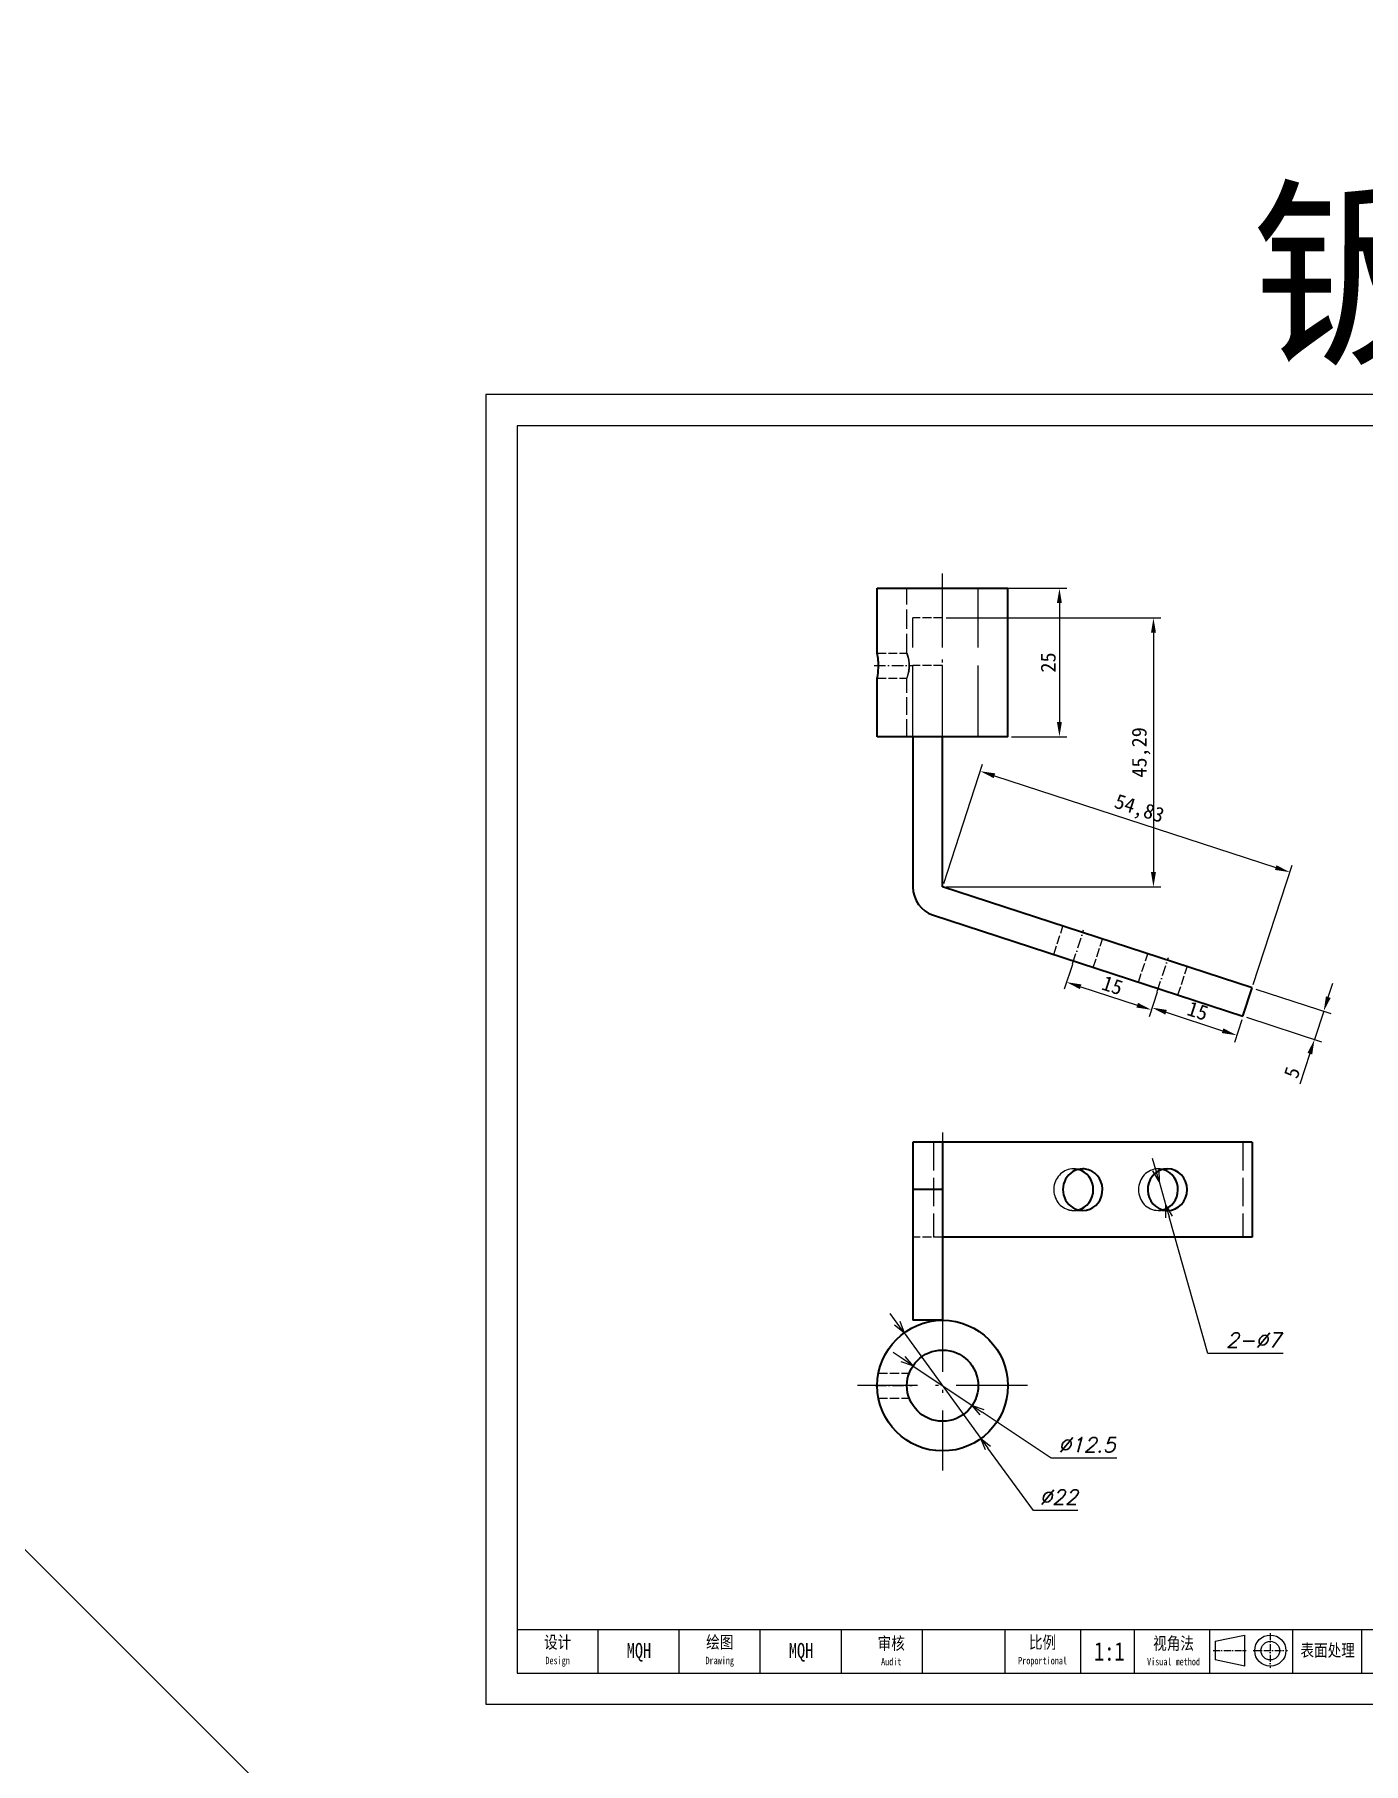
# Model space of a CAD drawing. Header units: inches. Extents: x -5 to 12500, y -2930 to 1334.
# Drawn here: x 1687.9 to 1911.6, y 8.8 to 299.9 of the extents above; entities that cross this region are included whole.
import ezdxf

# ---------------------------------------------------------------- set-up
doc = ezdxf.new("R2010")
doc.units = ezdxf.units.IN
doc.header["$MEASUREMENT"] = 0
doc.linetypes.add('DASHDOT', pattern=[18.5, 12, -3, 0.5, -3])
doc.linetypes.add('DASHED', pattern=[15, 12, -3])
doc.layers.add('Title Block', color=7, linetype='Continuous')
for name, color, linetype, lineweight in [('标注线', 3, 'Continuous', 25), ('细实线', 4, 'Continuous', 25), ('细点划线', 1, 'DASHDOT', 20)]:
    doc.layers.add(name, color=color, linetype=linetype, lineweight=lineweight)
doc.styles.add('DIM_FONT', font='romans.shx', dxfattribs={"oblique": 15})
doc.styles.add('宋体', font='', dxfattribs={"width": 0.8, "height": 5})
doc.styles.get('宋体').set_extended_font_data('SimSun')
doc.dimstyles.new('KK2.5', dxfattribs={"dimtxt": 2.5, "dimasz": 2, "dimexe": 1, "dimexo": 0, "dimgap": 1, "dimtad": 1, "dimtoh": 1, "dimdsep": 46, "dimtxsty": 'DIM_FONT', "dimblk": 'OPEN30', "dimcen": 0, "dimclrd": 3, "dimclre": 3, "dimclrt": 3, "dimazin": 2, "dimtfac": 1, "dimtmove": 0, "dimatfit": 3, "dimldrblk": 'OPEN30', "dimfxl": 0, "dimtolj": 1, "dimlwd": 20, "dimlwe": 20, "dimarcsym": 0})
doc.dimstyles.get("Standard").update_dxf_attribs({"dimtxt": 0.18, "dimasz": 0.18, "dimexe": 0.18, "dimexo": 0.0625, "dimgap": 0.09, "dimtad": 0, "dimtih": 1, "dimtoh": 1, "dimdec": 4, "dimzin": 0, "dimdsep": 46, "dimtxsty": 'Standard', "dimcen": 0.09, "dimadec": 0, "dimazin": 0, "dimtfac": 1, "dimtdec": 4, "dimtofl": 0, "dimtmove": 0, "dimatfit": 3, "dimfxl": 0, "dimtolj": 1, "dimtzin": 0, "dimarcsym": 0})

# ---------------------------------------------------------------- blocks, each defined once
blk = doc.blocks.new('BZ-MQH')
for p, q in [((-213949.02, 20874.59), (-214275.72, 20874.59)), ((-214275.72, 20874.59), (-214275.72, 20643.59)), ((-213954.52, 20869.09), (-214270.22, 20869.09)), ((-214270.22, 20869.09), (-214270.22, 20649.09)), ((-214270.22, 20656.79), (-214107.97, 20656.79)), ((-214255.92, 20649.09), (-214255.92, 20656.79)), ((-214241.62, 20649.09), (-214241.62, 20656.79)), ((-214227.32, 20649.09), (-214227.32, 20656.79)), ((-214213.02, 20649.09), (-214213.02, 20656.79)), ((-214198.72, 20649.09), (-214198.72, 20656.79)), ((-214170.76, 20649.09), (-214170.76, 20656.79)), ((-214161.32, 20649.09), (-214161.32, 20656.79)), ((-214148, 20649.09), (-214148, 20656.79)), ((-214121.3, 20656.79), (-214121.3, 20649.09)), ((-214270.22, 20649.09), (-213954.52, 20649.09)), ((-214275.72, 20643.59), (-213949.02, 20643.59))]:
    blk.add_line(p, q)
at = {"layer": '标注线'}
for p, q in [((-214184.2, 20656.79), (-214184.2, 20649.09)), ((-214137.26, 20656.79), (-214133.41, 20656.79)), ((-214133.41, 20649.09), (-214133.41, 20656.79))]:
    blk.add_line(p, q, dxfattribs=at)
at = {"layer": '细实线', "ltscale": 43.147169}
for p, q in [((-214147.11, 20654.71), (-214141.9, 20655.81)), ((-214141.9, 20655.81), (-214141.9, 20650.31)), ((-214147.11, 20654.71), (-214147.11, 20651.41)), ((-214141.88, 20650.31), (-214147.11, 20651.41))]:
    blk.add_line(p, q, dxfattribs=at)
for radius in [2.75, 1.65]:
    blk.add_circle((-214137.36, 20653.06), radius, dxfattribs=at)
at = {"layer": '细点划线', "ltscale": 0.1}
for p, q in [((-214137.36, 20656.12), (-214137.36, 20650.04)), ((-214147.45, 20653.06), (-214141.62, 20653.06)), ((-214140.4, 20653.06), (-214134.32, 20653.06))]:
    blk.add_line(p, q, dxfattribs=at)
at = {"layer": '标注线', "char_height": 2.2, "attachment_point": 5, "style": '宋体'}
for s, insert, width in [('设计\\P{\\H0.6x;Design}', (-214263.07, 20652.94), 14.3), ('绘图\\P{\\H0.6x;Drawing}', (-214234.47, 20652.94), 14.3), ('审核\\P{\\H0.6x;Audit}', (-214204.22, 20652.94), 14.674), ('比例\\P{\\H0.6x;Proportional}', (-214177.53, 20652.94), 13.5797), ('视角法\\P{\\H0.6x;Visual method}', (-214154.43, 20652.94), 13.7944), ('表面处理', (-214127.25, 20653), 13.7944)]:
    blk.add_mtext(s, dxfattribs=dict(at, insert=insert, width=width))
at = {"layer": '细实线', "insert": (-214165.76, 20652.9), "char_height": 3.3, "width": 13.75, "attachment_point": 5, "style": '宋体'}
blk.add_mtext('1:1', dxfattribs=at)
blk = doc.blocks.new('*D26')
at = {"color": 0, "lineweight": -2, "transparency": 16777216}
for p, q in [((1830.37, 206.68), (1861.67, 206.68)), ((1860.42, 204.18), (1860.42, 184.18)), ((1852.37, 181.68), (1861.67, 181.68))]:
    blk.add_line(p, q, dxfattribs=at)
at = {"color": 0, "transparency": 16777216}
for points in [[(1860, 204.18), (1860.83, 204.18), (1860.42, 206.68)], [(1860, 184.18), (1860.83, 184.18), (1860.42, 181.68)]]:
    blk.add_solid(points, dxfattribs=at)
at = {"layer": 'DEFPOINTS', "color": 0, "transparency": 16777216}
for p in [(1829.74, 206.68), (1851.74, 181.68), (1860.42, 181.68)]:
    blk.add_point(p, dxfattribs=at)
at = {"color": 0, "transparency": 16777216, "insert": (1858.54, 194.18), "char_height": 2.5, "attachment_point": 5, "rotation": 90}
blk.add_mtext('25', dxfattribs=at)
blk = doc.blocks.new('_Open30')
at = {"color": 0, "linetype": 'ByBlock', "lineweight": -2}
for p, q in [((-1, 0.27), (0, 0)), ((0, 0), (-1, -0.27)), ((0, 0), (-1, 0))]:
    blk.add_line(p, q, dxfattribs=at)
blk = doc.blocks.new('*D30')
at = {"color": 3, "lineweight": 20, "transparency": 16777216}
for p, q in [((1876.64, 108.74), (1876.1, 110.67)), ((1877.19, 106.82), (1878.33, 102.77)), ((1885.38, 77.84), (1878.87, 100.85)), ((1898.11, 77.84), (1885.38, 77.84))]:
    blk.add_line(p, q, dxfattribs=at)
at = {"layer": 'DEFPOINTS', "color": 0, "transparency": 16777216}
for p in [(1877.19, 106.82), (1878.33, 102.77)]:
    blk.add_point(p, dxfattribs=at)
at = {"color": 3, "lineweight": 20, "transparency": 16777216, "xscale": 2, "yscale": 2, "zscale": 2}
for p, rotation in [((1877.19, 106.82), 285.7798605065039), ((1878.33, 102.77), 105.7798605065039)]:
    blk.add_blockref('_Open30', p, dxfattribs=dict(at, rotation=rotation))
at = {"color": 3, "transparency": 16777216, "insert": (1893.08, 80.09), "char_height": 2.5, "attachment_point": 5, "style": 'DIM_FONT'}
blk.add_mtext('\\A1;2-%%C7', dxfattribs=at)
blk = doc.blocks.new('*D32')
at = {"color": 3, "lineweight": 20, "transparency": 16777216}
for p, q in [((1834.09, 76.88), (1832.43, 77.99)), ((1835.76, 75.77), (1845.73, 69.09)), ((1859.01, 60.21), (1847.39, 67.98)), ((1870.08, 60.21), (1859.01, 60.21))]:
    blk.add_line(p, q, dxfattribs=at)
at = {"layer": 'DEFPOINTS', "color": 0, "transparency": 16777216}
for p in [(1835.76, 75.77), (1845.73, 69.09)]:
    blk.add_point(p, dxfattribs=at)
at = {"color": 3, "lineweight": 20, "transparency": 16777216, "xscale": 2, "yscale": 2, "zscale": 2}
for p, rotation in [((1835.76, 75.77), 326.2116320344879), ((1845.73, 69.09), 146.2116320344878)]:
    blk.add_blockref('_Open30', p, dxfattribs=dict(at, rotation=rotation))
at = {"color": 3, "transparency": 16777216, "insert": (1865.04, 62.46), "char_height": 2.5, "attachment_point": 5, "style": 'DIM_FONT'}
blk.add_mtext('\\A1;∅12.5', dxfattribs=at)
blk = doc.blocks.new('*D35')
at = {"color": 3, "lineweight": 20, "transparency": 16777216}
for p, q in [((1833.1, 82.94), (1831.92, 84.56)), ((1834.27, 81.33), (1847.21, 63.54)), ((1856.04, 51.41), (1848.39, 61.92)), ((1863.53, 51.41), (1856.04, 51.41))]:
    blk.add_line(p, q, dxfattribs=at)
at = {"layer": 'DEFPOINTS', "color": 0, "transparency": 16777216}
for p in [(1834.27, 81.33), (1847.21, 63.54)]:
    blk.add_point(p, dxfattribs=at)
at = {"color": 3, "lineweight": 20, "transparency": 16777216, "xscale": 2, "yscale": 2, "zscale": 2}
for p, rotation in [((1834.27, 81.33), 306.0321213339278), ((1847.21, 63.54), 126.0321213339278)]:
    blk.add_blockref('_Open30', p, dxfattribs=dict(at, rotation=rotation))
at = {"color": 3, "transparency": 16777216, "insert": (1860.28, 53.66), "char_height": 2.5, "attachment_point": 5, "style": 'DIM_FONT'}
blk.add_mtext('\\A1;∅22', dxfattribs=at)
blk = doc.blocks.new('*D36')
at = {"color": 0, "lineweight": -2, "transparency": 16777216}
for p, q in [((1841.37, 201.68), (1877.5, 201.68)), ((1876.25, 199.18), (1876.25, 158.9)), ((1841.37, 156.4), (1877.5, 156.4))]:
    blk.add_line(p, q, dxfattribs=at)
at = {"color": 0, "transparency": 16777216}
for points in [[(1875.83, 199.18), (1876.67, 199.18), (1876.25, 201.68)], [(1875.83, 158.9), (1876.67, 158.9), (1876.25, 156.4)]]:
    blk.add_solid(points, dxfattribs=at)
at = {"layer": 'DEFPOINTS', "color": 0, "transparency": 16777216}
for p in [(1840.74, 201.68), (1840.74, 156.4), (1876.25, 156.4)]:
    blk.add_point(p, dxfattribs=at)
at = {"color": 0, "transparency": 16777216, "insert": (1874.17, 179.04), "char_height": 2.5, "attachment_point": 5, "rotation": 90}
blk.add_mtext('45,29', dxfattribs=at)
blk = doc.blocks.new('*D37')
at = {"color": 0, "lineweight": -2, "transparency": 16777216}
for p, q in [((1840.94, 156.99), (1847.49, 177.07)), ((1849.48, 175.11), (1896.85, 159.66)), ((1893.06, 139.99), (1899.61, 160.07))]:
    blk.add_line(p, q, dxfattribs=at)
at = {"color": 0, "transparency": 16777216}
for points in [[(1849.61, 175.51), (1849.35, 174.71), (1847.1, 175.88)], [(1896.97, 160.05), (1896.72, 159.26), (1899.22, 158.88)]]:
    blk.add_solid(points, dxfattribs=at)
at = {"layer": 'DEFPOINTS', "color": 0, "transparency": 16777216}
for p in [(1899.22, 158.88), (1840.74, 156.4), (1892.86, 139.39)]:
    blk.add_point(p, dxfattribs=at)
at = {"color": 0, "transparency": 16777216, "insert": (1873.81, 169.36), "char_height": 2.5, "attachment_point": 5, "rotation": 341.9329}
blk.add_mtext('54,83', dxfattribs=at)
blk = doc.blocks.new('*D38')
at = {"color": 0, "lineweight": -2, "transparency": 16777216}
for p, q in [((1905.69, 137.84), (1906.46, 140.22)), ((1893.46, 139.2), (1906.1, 135.07)), ((1891.91, 134.45), (1904.55, 130.32)), ((1904.91, 135.46), (1903.36, 130.71)), ((1902.59, 128.33), (1900.91, 123.18))]:
    blk.add_line(p, q, dxfattribs=at)
at = {"color": 0, "transparency": 16777216}
for points in [[(1905.29, 137.97), (1906.09, 137.71), (1904.91, 135.46)], [(1902.19, 128.46), (1902.98, 128.2), (1903.36, 130.71)]]:
    blk.add_solid(points, dxfattribs=at)
at = {"layer": 'DEFPOINTS', "color": 0, "transparency": 16777216}
for p in [(1892.86, 139.39), (1891.31, 134.64), (1903.36, 130.71)]:
    blk.add_point(p, dxfattribs=at)
at = {"color": 0, "transparency": 16777216, "insert": (1899.58, 125.15), "char_height": 2.5, "attachment_point": 5, "rotation": 71.9328}
blk.add_mtext('5', dxfattribs=at)
blk = doc.blocks.new('*D41')
at = {"color": 0, "lineweight": -2, "transparency": 16777216}
for p, q in [((1876.86, 138.7), (1875.62, 134.88)), ((1878.38, 135.29), (1887.89, 132.19)), ((1891.12, 134.04), (1889.88, 130.23))]:
    blk.add_line(p, q, dxfattribs=at)
at = {"color": 0, "transparency": 16777216}
for points in [[(1878.51, 135.69), (1878.25, 134.9), (1876, 136.07)], [(1888.02, 132.59), (1887.76, 131.8), (1890.26, 131.42)]]:
    blk.add_solid(points, dxfattribs=at)
at = {"layer": 'DEFPOINTS', "color": 0, "transparency": 16777216}
for p in [(1877.05, 139.29), (1891.31, 134.64), (1890.26, 131.42)]:
    blk.add_point(p, dxfattribs=at)
at = {"color": 0, "transparency": 16777216, "insert": (1883.71, 135.53), "char_height": 2.5, "attachment_point": 5, "rotation": 341.9315}
blk.add_mtext('15', dxfattribs=at)
blk = doc.blocks.new('*D42')
at = {"color": 0, "lineweight": -2, "transparency": 16777216}
for p, q in [((1862.6, 143.35), (1861.24, 139.17)), ((1864, 139.59), (1873.51, 136.48)), ((1876.86, 138.7), (1875.5, 134.52))]:
    blk.add_line(p, q, dxfattribs=at)
at = {"color": 0, "transparency": 16777216}
for points in [[(1864.13, 139.98), (1863.87, 139.19), (1861.62, 140.36)], [(1873.64, 136.88), (1873.38, 136.09), (1875.89, 135.71)]]:
    blk.add_solid(points, dxfattribs=at)
at = {"layer": 'DEFPOINTS', "color": 0, "transparency": 16777216}
for p in [(1862.79, 143.94), (1877.05, 139.29), (1875.89, 135.71)]:
    blk.add_point(p, dxfattribs=at)
at = {"color": 0, "transparency": 16777216, "insert": (1869.34, 139.82), "char_height": 2.5, "attachment_point": 5, "rotation": 341.9315}
blk.add_mtext('15', dxfattribs=at)

msp = doc.modelspace()

# ---------------------------------------------------------------- linework, layer by layer
at = {"color": 7, "lineweight": 35}
for p, q in [((1829.742, 195.756), (1829.742, 206.681)), ((1829.742, 206.681), (1851.742, 206.681)), ((1851.742, 181.681), (1851.742, 206.681)), ((1829.742, 181.681), (1829.742, 191.556)), ((1851.742, 181.681), (1829.742, 181.681)), ((1835.742, 181.681), (1835.742, 156.396)), ((1840.742, 156.396), (1840.742, 181.681)), ((1892.865, 139.392), (1840.742, 156.396)), ((1839.191, 151.642), (1891.314, 134.639)), ((1891.314, 134.639), (1892.865, 139.392)), ((1840.742, 113.432), (1835.742, 113.432)), ((1835.742, 113.432), (1835.742, 105.432)), ((1892.865, 113.432), (1840.742, 113.432)), ((1840.742, 113.432), (1840.742, 105.432)), ((1892.865, 113.432), (1892.865, 97.432)), ((1835.742, 105.432), (1835.742, 83.432)), ((1840.742, 105.432), (1835.742, 105.432)), ((1840.742, 105.432), (1840.742, 83.432)), ((1892.865, 97.432), (1840.742, 97.432)), ((1840.742, 83.432), (1835.742, 83.432))]:
    msp.add_line(p, q, dxfattribs=at)
at = {"color": 7, "linetype": 'DASHED', "lineweight": 13, "ltscale": 0.273112}
msp.add_line((1834.742, 195.756), (1834.742, 206.681), dxfattribs=at)
at = {"color": 7, "linetype": 'DASHDOT', "lineweight": 13}
for p, q in [((1840.742, 179.181), (1840.742, 209.181)), ((1840.742, 86.732), (1840.742, 58.132)), ((1855.042, 72.432), (1826.442, 72.432))]:
    msp.add_line(p, q, dxfattribs=at)
at = {"color": 7, "linetype": 'DASHED', "lineweight": 13}
for p, q in [((1846.742, 181.681), (1846.742, 206.681)), ((1835.742, 181.681), (1835.742, 201.681)), ((1840.742, 181.681), (1840.742, 201.681))]:
    msp.add_line(p, q, dxfattribs=at)
at = {"color": 7, "linetype": 'DASHED', "lineweight": 13, "ltscale": 0.125}
for p, q in [((1840.742, 201.681), (1835.742, 201.681)), ((1829.742, 195.756), (1834.742, 195.756)), ((1840.742, 193.681), (1835.742, 193.681)), ((1829.742, 191.556), (1834.742, 191.556)), ((1835.742, 181.681), (1840.742, 181.681)), ((1866.121, 142.857), (1867.671, 147.611)), ((1840.742, 97.432), (1835.742, 97.432))]:
    msp.add_line(p, q, dxfattribs=at)
at = {"color": 7, "linetype": 'DASHDOT', "lineweight": 13, "ltscale": 0.161487}
msp.add_line((1829.204, 193.656), (1835.663, 193.656), dxfattribs=at)
at = {"color": 7, "linetype": 'DASHED', "lineweight": 13, "ltscale": 0.246887}
msp.add_line((1834.742, 181.681), (1834.742, 191.556), dxfattribs=at)
at = {"color": 7, "linetype": 'DASHED', "lineweight": 13, "ltscale": 0.125001}
for p, q in [((1859.466, 145.028), (1861.017, 149.782)), ((1873.726, 140.376), (1875.277, 145.13))]:
    msp.add_line(p, q, dxfattribs=at)
at = {"color": 7, "linetype": 'DASHDOT', "lineweight": 13, "ltscale": 0.15}
msp.add_line((1862.638, 143.468), (1864.499, 149.172), dxfattribs=at)
at = {"color": 7, "linetype": 'DASHDOT', "lineweight": 13, "ltscale": 0.149997}
msp.add_line((1876.899, 138.816), (1878.759, 144.52), dxfattribs=at)
at = {"color": 7, "linetype": 'DASHED', "lineweight": 13, "ltscale": 0.124996}
msp.add_line((1880.381, 138.205), (1881.932, 142.959), dxfattribs=at)
at = {"color": 7, "linetype": 'DASHDOT', "lineweight": 13, "ltscale": 0.480014}
msp.add_line((1840.742, 115.032), (1840.742, 95.831), dxfattribs=at)
at = {"color": 7, "linetype": 'DASHED', "lineweight": 13, "ltscale": 0.4}
for p, q in [((1839.191, 113.432), (1839.191, 97.432)), ((1891.314, 113.432), (1891.314, 97.432))]:
    msp.add_line(p, q, dxfattribs=at)
at = {"color": 7, "linetype": 'DASHED', "lineweight": 13, "ltscale": 0.038757}
for p, q in [((1862.793, 108.932), (1864.344, 108.932)), ((1877.054, 108.932), (1878.604, 108.932))]:
    msp.add_line(p, q, dxfattribs=at)
at = {"color": 7, "linetype": 'DASHED', "lineweight": 13, "ltscale": 0.03877}
for p, q in [((1862.793, 101.932), (1864.344, 101.932)), ((1877.054, 101.932), (1878.604, 101.932))]:
    msp.add_line(p, q, dxfattribs=at)
at = {"color": 7, "linetype": 'DASHED', "lineweight": 13, "ltscale": 0.129419}
for p, q in [((1829.945, 74.532), (1835.122, 74.532)), ((1829.945, 70.332), (1835.122, 70.332))]:
    msp.add_line(p, q, dxfattribs=at)
at = {"color": 7, "linetype": 'DASHDOT', "lineweight": 13, "ltscale": 0.155505}
msp.add_line((1829.42, 72.432), (1835.64, 72.432), dxfattribs=at)
at = {"color": 7, "linetype": 'DASHED', "lineweight": 13}
for points in [[(1835.11, 194.021), (1835.036, 194.644), (1834.916, 195.19), (1834.746, 195.746), (1834.742, 195.756), (1834.755, 195.719), (1834.838, 195.463), (1834.994, 194.861), (1835.06, 194.491), (1835.117, 193.892), (1835.11, 193.292)], [(1835.11, 193.292), (1835.036, 192.669), (1834.916, 192.123), (1834.746, 191.567), (1834.742, 191.556), (1834.755, 191.593), (1834.838, 191.85), (1834.994, 192.452), (1835.06, 192.821), (1835.117, 193.421), (1835.11, 194.021)]]:
    msp.add_lwpolyline(points, dxfattribs=at)
at = {"color": 7, "lineweight": 35}
for radius in [11, 6]:
    msp.add_circle((1840.742, 72.432), radius, dxfattribs=at)
for centre, radius, start, end in [((1818.835, 193.645), 11.109, 358.17909, 10.95774), ((1818.665, 193.689), 11.28, 349.10005, 357.97932), ((1819.129, 193.655), 10.816, 359.89652, 1.93856), ((1840.742, 156.396), 5, 179.99999, 251.93284)]:
    msp.add_arc(centre, radius, start, end, dxfattribs=at)
at = {"color": 7, "linetype": 'DASHED', "lineweight": 13}
for centre, radius, start, end in [((1818.665, 193.623), 11.281, 2.02074, 10.89982), ((1818.746, 193.679), 11.199, 349.07537, 359.77925), ((1862.794, 105.107), 3.176, 252.6437, 269.98462), ((1862.793, 105.103), 3.172, 270.0102, 284.1537)]:
    msp.add_arc(centre, radius, start, end, dxfattribs=at)
for centre, start_param, end_param in [((1862.793, 105.432), 0.0000196, 2.8531867), ((1862.793, 105.432), 6.0480916, 6.2832049), ((1877.054, 105.432), 0.0000196, 3.1416122), ((1877.054, 105.432), 6.0480916, 6.2832049), ((1877.054, 105.432), 3.1416122, 3.3766682)]:
    msp.add_ellipse(centre, major_axis=(0, 3.5), ratio=0.9506936, start_param=start_param, end_param=end_param, dxfattribs=at)
at = {"color": 7, "lineweight": 35}
for centre, major_axis, start_param, end_param in [((1864.344, 105.432), (0, -3.5), 3.1416122, 6.2832049), ((1862.793, 105.432), (0, 3.5), 3.3766682, 6.0480916), ((1864.344, 105.432), (0, -3.5), 2.8531867, 3.1416122), ((1864.344, 105.432), (0, -3.5), 0.0000196, 2.8531867), ((1878.604, 105.432), (0, -3.5), 3.1416122, 5.9947794), ((1877.054, 105.432), (0, 3.5), 5.9947794, 6.0480916), ((1877.054, 105.432), (0, 3.5), 3.3766682, 5.9947794), ((1878.604, 105.432), (0, -3.5), 0.0000196, 3.1416122), ((1878.604, 105.432), (0, -3.5), 5.9947794, 6.2832049)]:
    msp.add_ellipse(centre, major_axis=major_axis, ratio=0.9506936, start_param=start_param, end_param=end_param, dxfattribs=at)
at = {"layer": 'Title Block'}
msp.add_line((1140.074, 590.955), (2135.343, -404.315), dxfattribs=at)

# ---------------------------------------------------------------- block references
at = {"xscale": 0.9545454545295797, "yscale": 0.9545454545404937, "zscale": 0.9545454545454546}
msp.add_blockref('BZ-MQH', (206299.768, -19686.461), dxfattribs=at)

# ---------------------------------------------------------------- texts
at = {"color": 3, "insert": (1892.687, 272.057), "char_height": 25, "width": 80.73227, "attachment_point": 1}
msp.add_mtext('{\\fSimSun|b0|i0|c134|p2;钣金}', dxfattribs=at)
at = {"layer": '细实线', "char_height": 2.52, "width": 15.12, "attachment_point": 5, "style": '宋体'}
for insert in [(1789.62, 27.537), (1816.92, 27.537)]:
    msp.add_mtext('MQH', dxfattribs=dict(at, insert=insert))

# ---------------------------------------------------------------- dimensions: what is measured, and where the dimension line sits
at = {"color": 3}
for base, p1, p2, picture, middle in [((1860.417, 181.681), (1829.742, 206.681), (1851.742, 181.681), '*D26', (1858.542, 194.181)), ((1876.2509, 156.3956), (1840.7422, 201.6809), (1840.7422, 156.3956), '*D36', (1874.1676, 179.0382))]:
    dim = msp.add_linear_dim(base=base, p1=p1, p2=p2, angle=90, dimstyle='Standard', override={"dimtxt": 2.5, "dimasz": 2.5, "dimexe": 1.25, "dimexo": 0.625, "dimgap": 0.625, "dimtad": 1, "dimtih": 0, "dimtoh": 0, "dimdec": 2, "dimzin": 8, "dimdsep": 44, "dimcen": 2.5, "dimtdec": 2, "dimtofl": 1, "dimatfit": 0, "dimtolj": 0, "dimtzin": 8}, dxfattribs=at)
    dim.commit()
    dim.dimension.update_dxf_attribs({"geometry": picture, "text_midpoint": middle})
for p1, p2, distance, picture, middle in [((1840.742, 156.396), (1892.865, 139.392), 20.5, '*D37', (1873.807, 169.364)), ((1862.793, 143.943), (1877.054, 139.29), -3.767, '*D42', (1869.337, 139.818)), ((1892.865, 139.392), (1891.314, 134.639), 12.674, '*D38', (1899.578, 125.15)), ((1877.054, 139.291), (1891.314, 134.639), -3.388, '*D41', (1883.715, 135.527))]:
    dim = msp.add_aligned_dim(p1=p1, p2=p2, distance=distance, dimstyle='Standard', override={"dimtxt": 2.5, "dimasz": 2.5, "dimexe": 1.25, "dimexo": 0.625, "dimgap": 0.625, "dimtad": 1, "dimtih": 0, "dimtoh": 0, "dimdec": 2, "dimzin": 8, "dimdsep": 44, "dimcen": 2.5, "dimtdec": 2, "dimtofl": 1, "dimatfit": 0, "dimtolj": 0, "dimtzin": 8}, dxfattribs=at)
    dim.commit()
    dim.dimension.update_dxf_attribs({"geometry": picture, "text_midpoint": middle})
for p1, p2, text, picture, middle in [((1877.186, 106.816), (1878.328, 102.774), '2-%%C7', '*D30', (1893.075, 77.835)), ((1835.756, 75.768), (1845.729, 69.095), '<>.5', '*D32', (1865.044, 60.21))]:
    dim = msp.add_diameter_dim_2p(p1=p1, p2=p2, text=text, dimstyle='KK2.5', dxfattribs=at)
    dim.commit()
    dim.dimension.update_dxf_attribs({"geometry": picture, "text_midpoint": middle, "dimtype": 163})
dim = msp.add_diameter_dim_2p(p1=(1834.272, 81.327), p2=(1847.213, 63.536), dimstyle='KK2.5', dxfattribs=at)
dim.commit()
dim.dimension.update_dxf_attribs({"geometry": '*D35', "text_midpoint": (1860.282, 51.408), "dimtype": 163})

doc.saveas('drawing.dxf')
